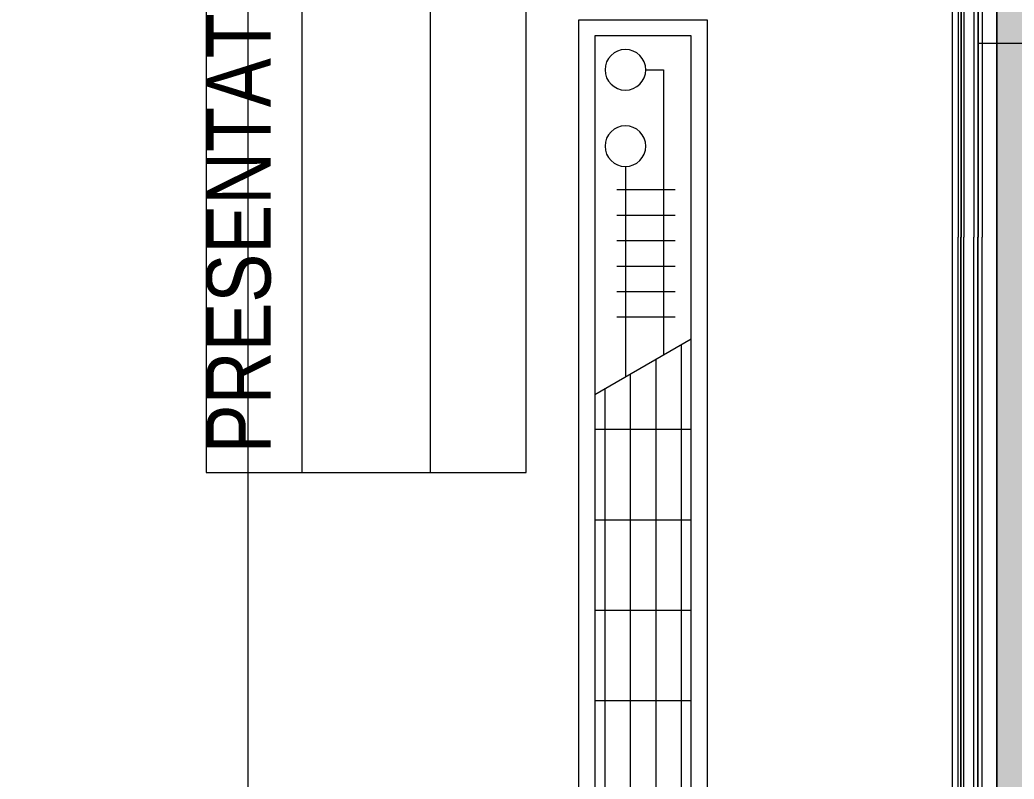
# Model space of a CAD drawing. Extents: x -1281 to 23780, y 0 to 7214.
# Drawn here: x 4634.9 to 4790.2, y 926.4 to 1045 of the extents above; entities that cross this region are included whole.
import ezdxf
from ezdxf.enums import TextEntityAlignment as Align

# ---------------------------------------------------------------- set-up
doc = ezdxf.new("R2010")
doc.units = 0
doc.header["$LTSCALE"] = 25
doc.header["$MEASUREMENT"] = 0
doc.layers.get('0').update_dxf_attribs({"color": 9, "lineweight": 9})
for name, color, linetype, lineweight in [('04', 9, 'Continuous', 9), ('05', 9, 'Continuous', 9), ('06D', 9, 'Continuous', 9), ('09', 9, 'Continuous', 9), ('10', 9, 'Continuous', 9), ('15', 9, 'Continuous', 9), ('22', 8, 'Continuous', 9), ('32', 9, 'Continuous', 9), ('40', 9, 'Continuous', 9), ('40B', 9, 'Continuous', 9)]:
    doc.layers.add(name, color=color, linetype=linetype, lineweight=lineweight)
doc.styles.add('Arial', font='arial.ttf', dxfattribs={"height": 2.5})
doc.styles.add('MuuM_TEXT-STANDART', font='ARIALN.TTF')

# ---------------------------------------------------------------- blocks, each defined once
blk = doc.blocks.new('p-audi-presentation')
for p, q in [((142.5, 35), (260, 35)), ((260, 15), (142.5, 15))]:
    blk.add_line(p, q)
blk.add_lwpolyline([(0, 10), (0, 0), (260, 0), (260, 50), (0, 50), (0, 40)])
blk = doc.blocks.new('p-konvektor_audi')
for p, q in [((250, 89.48), (0, 89.47)), ((250, 89.47), (0, 89.48)), ((250, 69.47), (250, 89.47)), ((143.68, 71.95), (143.68, 86.98)), ((157.8, 71.95), (157.8, 86.98)), ((171.92, 71.94), (171.92, 86.98)), ((186.04, 71.94), (186.04, 86.98)), ((191.48, 71.95), (200.19, 86.99)), ((199.29, 85.44), (2.49, 85.42)), ((203.55, 84.5), (203.55, 75.36)), ((207.52, 84.5), (207.52, 75.36)), ((211.5, 84.5), (211.5, 75.36)), ((215.48, 84.5), (215.48, 75.36)), ((219.45, 84.5), (219.45, 75.36)), ((223.43, 84.5), (223.43, 75.36)), ((242.21, 82.69), (197.7, 82.69)), ((242.21, 79.91), (242.21, 82.69)), ((196.99, 81.46), (2.49, 81.45)), ((194.68, 77.48), (2.49, 77.47)), ((227.1, 76.72), (194.25, 76.73)), ((192.38, 73.51), (2.49, 73.49)), ((0, 69.47), (250, 69.47))]:
    blk.add_line(p, q)
for points in [[(250, 89.47), (0, 89.47), (0, 69.47), (250, 69.47)], [(247.51, 86.99), (247.51, 71.95), (2.49, 71.95), (2.49, 86.99)]]:
    blk.add_lwpolyline(points, close=True)
for centre in [(230.28, 76.72), (242.21, 76.72)]:
    blk.add_circle(centre, 3.18)
blk = doc.blocks.new('0_wallno')
blk.add_lwpolyline([(-7.84, 1.5), (7.942, 1.5), (7.942, -1.5), (-7.84, -1.5)], close=True)
blk.add_lwpolyline([(7.942, 0), (16.132, 0)])
at = {"style": 'Arial'}
blk.add_attdef('GENISLIK', text='', height=2, dxfattribs=at).set_placement((8.442, 0), align=Align.BOTTOM_LEFT)
blk.add_attdef('DUVARNO', text='', height=2, dxfattribs=at).set_placement((0, 0), align=Align.MIDDLE_CENTER)
blk.add_attdef('YUKSEKLIK', text='', height=2, dxfattribs=at).set_placement((8.442, -0.5), align=Align.TOP_LEFT)
blk = doc.blocks.new('p-audi_arac')
at = {"layer": '06D', "lineweight": 0, "flags": 128}
blk.add_lwpolyline([(695.6, 0.8), (-4.4, 0.8), (-4.4, 400.8), (695.6, 400.8)], close=True, dxfattribs=at)
blk = doc.blocks.new('*U302')
at = {"layer": '15'}
for p, q in [((-1.47, -18.95), (-72.96, -18.95)), ((-1.47, -19.35), (-72.96, -19.35)), ((-1.47, -19.42), (-72.96, -19.42)), ((-1.47, -19.82), (-72.96, -19.82)), ((1.47, -18.95), (160.04, -18.95)), ((1.47, -19.35), (160.04, -19.35)), ((1.47, -19.42), (160.04, -19.42)), ((1.47, -19.82), (160.04, -19.82)), ((-1.47, -21.42), (-72.96, -21.42)), ((1.47, -21.42), (160.04, -21.42)), ((-1.47, -22.02), (-72.96, -22.02)), ((-1.47, -22.1), (-72.96, -22.1)), ((-1.47, -22.7), (-72.96, -22.7)), ((1.47, -22.02), (160.04, -22.02)), ((1.47, -22.1), (160.04, -22.1)), ((1.47, -22.7), (160.04, -22.7))]:
    blk.add_line(p, q, dxfattribs=at)
blk = doc.blocks.new('p-zemin kat')
at = {"layer": '09'}
h = blk.add_hatch(dxfattribs=at)
h.set_pattern_fill('SQUARE', color=252, scale=20, style=0)
h.paths.add_polyline_path([(4025.5, 285), (4822.5, 285), (4822.5, 2034.32), (4787.5, 2034.32), (4787.5, 320), (4025.5, 320)])
at = {"layer": '06D'}
blk.add_lwpolyline([(4025.5, 320), (4787.5, 320), (4787.5, 2034.62)], dxfattribs=at)
blk.add_lwpolyline([(4025.5, 285), (4822.5, 285), (4822.5, 2034.32), (4787.5, 2034.32), (4787.5, 320), (4025.5, 320), (4025.5, 285)], close=True, dxfattribs=at)
at = {"layer": '40'}
blk.add_lwpolyline([(1851.16, 326.92), (3319.5, 326.92), (3319.5, 343), (3280.52, 343), (3280.5, 427), (3319.5, 427), (3319.5, 570), (4025.5, 570), (4025.5, 427), (4064.5, 427), (4064.5, 343), (3980.5, 343), (3980.5, 326.92), (4680.5, 326.92), (4680.5, 427), (4780.58, 427), (4780.58, 1901.49, 0.054196), (4273.07, 1999.31), (4278.59, 2070.68, 0.306949), (1935.27, 740.05), (1999.45, 708.36, 0.043245), (1856.49, 345)], format="xyb", close=True, dxfattribs=at)
at = {"layer": '40B'}
blk.add_lwpolyline([(3364.5, 343), (3319.5, 343), (3319.5, 320), (1719.67, 320), (1719.67, 326.92), (1719.56, 328.25, -0.047611), (1885.58, 764.59), (1935.27, 740.05, -0.306949), (4278.59, 2070.68), (4283.12, 2125.91, -0.05155), (4780.05, 2034.32), (4787.5, 2034.32), (4787.5, 320), (4025.5, 320), (4025.5, 570), (3319.5, 570), (3319.5, 427), (3364.5, 427), (3364.5, 343)], format="xyb", close=True, dxfattribs=at)
at = {"layer": '10', "rotation": 90}
for p in [(4762.5, 1084), (4762.5, 851)]:
    blk.add_blockref('*U302', p, dxfattribs=at)

msp = doc.modelspace()

# ---------------------------------------------------------------- block references
at = {"layer": '04', "rotation": 270}
msp.add_blockref('p-audi_arac', (4269.71, 1094.12), dxfattribs=at)
at = {"layer": '05', "rotation": 270}
msp.add_blockref('p-audi-presentation', (4664, 1234.28), dxfattribs=at)
at = {"layer": '10'}
msp.add_blockref('p-zemin kat', (0, 0), dxfattribs=at)
at = {"layer": '22'}
ref = msp.add_blockref('0_wallno', (4865.38, 1041.25), dxfattribs=dict(at, xscale=-5, yscale=5, zscale=5))
ref.add_attrib('DUVARNO', 'AUDI-GC01', dxfattribs={"layer": '0', "height": 10, "style": 'Arial'}).set_placement((4866.12, 1041.25), align=Align.MIDDLE_CENTER)
at = {"layer": '32', "xscale": -1, "rotation": 270}
msp.add_blockref('p-konvektor_audi', (4652.77, 794.96), dxfattribs=at)

# ---------------------------------------------------------------- texts
at = {"layer": '05', "style": 'MuuM_TEXT-STANDART'}
msp.add_text('PRESENTATION ELEMENT', height=10, rotation=90, dxfattribs=at).set_placement((4677.08, 977.25), align=Align.BOTTOM_LEFT)

doc.saveas('drawing.dxf')
